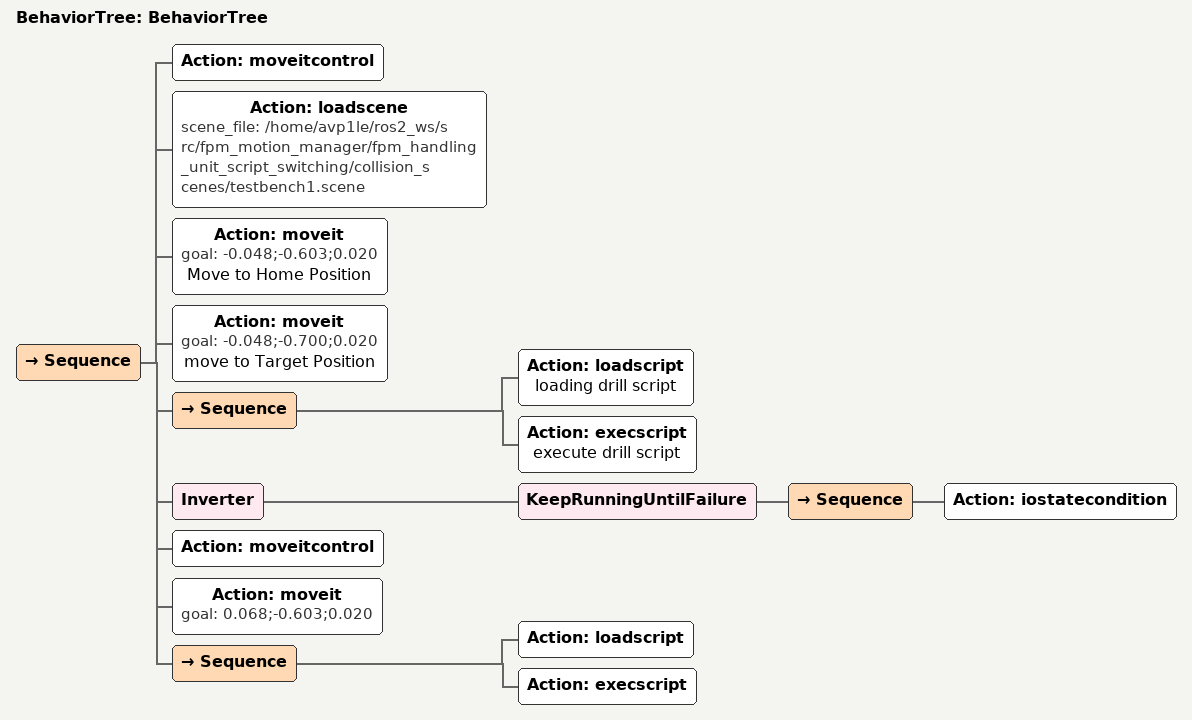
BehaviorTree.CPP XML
<?xml version="1.0"?>
<root main_tree_to_execute="BehaviorTree">
    <BehaviorTree ID="BehaviorTree">
        <Sequence>
            <Action ID="moveitcontrol"/>
            <Action ID="loadscene" scene_file="/home/avp1le/ros2_ws/src/fpm_motion_manager/fpm_handling_unit_script_switching/collision_scenes/testbench1.scene"/>
            <Action ID="moveit" goal="-0.048;-0.603;0.020" name="Move to Home Position"/>
            <Action ID="moveit" goal="-0.048;-0.700;0.020" name="move to Target Position"/>
            <Sequence>
                <Action ID="loadscript" name="loading drill script"/>
                <Action ID="execscript" name="execute drill script"/>
            </Sequence>
            <Inverter>
                <KeepRunningUntilFailure>
                    <Sequence>
                        <Action ID="iostatecondition"/>
                    </Sequence>
                </KeepRunningUntilFailure>
            </Inverter>
            <Action ID="moveitcontrol"/>
            <Action ID="moveit" goal="0.068;-0.603;0.020"/>
            <Sequence>
                <Action ID="loadscript"/>
                <Action ID="execscript"/>
            </Sequence>
        </Sequence>
    </BehaviorTree>
</root>
